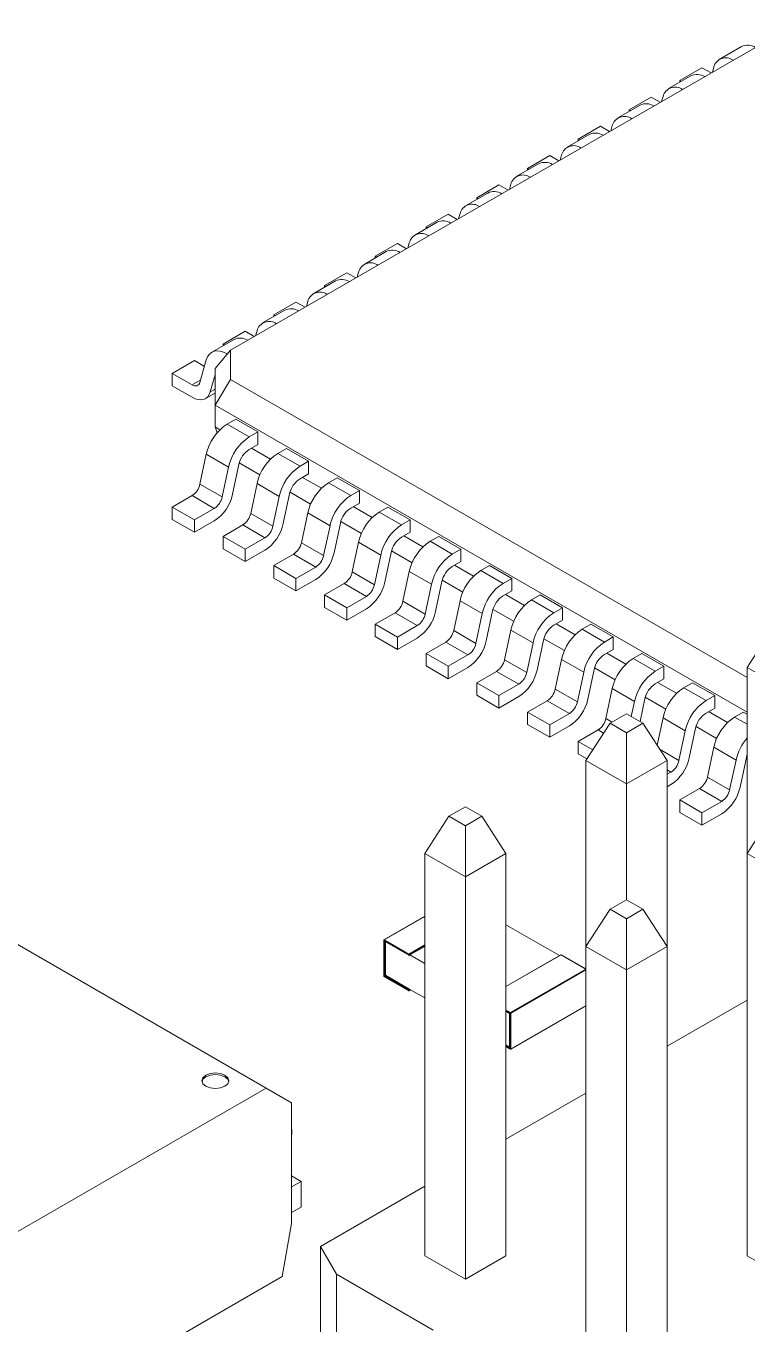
# Model space of a CAD drawing. Header units: millimetres. Extents: x -37 to 256, y 6 to 200.
# Drawn here: x 53 to 57.02, y 167.57 to 174.81 of the extents above; entities that cross this region are included whole.
import ezdxf

# ---------------------------------------------------------------- set-up
doc = ezdxf.new("R2010")
doc.units = ezdxf.units.MM

msp = doc.modelspace()

# ---------------------------------------------------------------- linework, layer by layer
at = {"color": 7, "linetype": 'Continuous', "lineweight": 15}
for p, q in [((57.2742, 174.8104), (54.143, 173.0027)), ((56.9902, 174.6955), (56.8665, 174.6241)), ((56.7699, 174.5776), (56.6461, 174.5062)), ((56.8205, 174.5484), (56.7699, 174.5776)), ((56.8357, 174.5811), (56.8277, 174.5526)), ((56.7074, 174.5322), (56.5837, 174.4608)), ((56.6461, 174.5062), (56.6461, 174.4969)), ((56.6542, 174.5015), (56.6461, 174.5062)), ((56.487, 174.4143), (56.3633, 174.3429)), ((56.5376, 174.3851), (56.487, 174.4143)), ((56.5529, 174.4179), (56.5448, 174.3893)), ((56.4246, 174.369), (56.3008, 174.2975)), ((56.3633, 174.3429), (56.3633, 174.3336)), ((56.3713, 174.3382), (56.3633, 174.3429)), ((56.1417, 174.2057), (56.018, 174.1342)), ((56.2042, 174.251), (56.0805, 174.1796)), ((56.2548, 174.2218), (56.2042, 174.251)), ((56.2701, 174.2546), (56.262, 174.226)), ((56.0805, 174.1796), (56.0805, 174.1703)), ((56.0885, 174.175), (56.0805, 174.1796)), ((55.8589, 174.0424), (55.7351, 173.971)), ((55.9214, 174.0878), (55.7976, 174.0163)), ((55.9719, 174.0586), (55.9214, 174.0878)), ((55.9872, 174.0913), (55.9792, 174.0627)), ((55.7976, 174.0163), (55.7976, 174.007)), ((55.8057, 174.0117), (55.7976, 174.0163)), ((55.6385, 173.9245), (55.5148, 173.853)), ((55.6891, 173.8953), (55.6385, 173.9245)), ((55.7044, 173.928), (55.6963, 173.8995)), ((55.576, 173.8791), (55.4523, 173.8077)), ((55.5148, 173.853), (55.5148, 173.8437)), ((55.5228, 173.8484), (55.5148, 173.853)), ((55.3557, 173.7612), (55.2319, 173.6898)), ((55.4062, 173.732), (55.3557, 173.7612)), ((55.4215, 173.7647), (55.4135, 173.7362)), ((55.2932, 173.7158), (55.1694, 173.6444)), ((55.2319, 173.6898), (55.2319, 173.6805)), ((55.24, 173.6851), (55.2319, 173.6898)), ((55.0103, 173.5526), (54.8866, 173.4811)), ((55.0728, 173.5979), (54.9491, 173.5265)), ((55.1234, 173.5687), (55.0728, 173.5979)), ((55.1387, 173.6014), (55.1306, 173.5729)), ((54.9491, 173.5265), (54.9491, 173.5172)), ((54.9571, 173.5218), (54.9491, 173.5265)), ((54.7275, 173.3893), (54.6038, 173.3178)), ((54.79, 173.4346), (54.6662, 173.3632)), ((54.8406, 173.4054), (54.79, 173.4346)), ((54.8559, 173.4382), (54.8478, 173.4096)), ((54.6662, 173.3632), (54.6662, 173.3539)), ((54.6743, 173.3585), (54.6662, 173.3632)), ((54.5071, 173.2713), (54.3834, 173.1999)), ((54.5577, 173.2422), (54.5071, 173.2713)), ((54.573, 173.2749), (54.5649, 173.2463)), ((54.4447, 173.226), (54.3209, 173.1546)), ((54.3834, 173.1999), (54.3834, 173.1906)), ((54.3914, 173.1953), (54.3834, 173.1999)), ((54.2243, 173.1081), (54.1006, 173.0366)), ((54.2749, 173.0789), (54.2243, 173.1081)), ((54.2902, 173.1116), (54.2821, 173.083)), ((54.1618, 173.0627), (54.0381, 172.9913)), ((54.1006, 173.0366), (54.1006, 173.0273)), ((54.1086, 173.032), (54.1006, 173.0366)), ((54.143, 173.0027), (54.0564, 172.901)), ((54.1251, 172.9817), (54.1231, 172.9829)), ((54.143, 173.0027), (54.143, 172.84)), ((53.9415, 172.9448), (53.8177, 172.8733)), ((53.9972, 172.9126), (53.9415, 172.9448)), ((54.0073, 172.9483), (53.972, 172.823)), ((54.0564, 172.6968), (54.0564, 172.901)), ((53.8177, 172.8733), (53.8177, 172.8039)), ((53.9277, 172.8098), (53.8177, 172.8733)), ((54.0564, 172.8649), (54.0298, 172.7709)), ((54.143, 172.84), (54.0564, 172.6968)), ((54.143, 172.84), (57.0209, 171.1786)), ((53.9277, 172.7404), (53.8177, 172.8039)), ((54.0027, 172.733), (54.0564, 172.764)), ((57.0209, 170.9855), (54.0564, 172.6968)), ((54.0564, 172.6968), (54.0564, 172.5748)), ((54.1713, 172.6183), (54.1231, 172.5904)), ((54.295, 172.5468), (54.1713, 172.6183)), ((54.0564, 172.5748), (54.083, 172.5594)), ((54.0564, 172.5748), (54.0671, 172.5422)), ((54.2468, 172.519), (54.1231, 172.5904)), ((54.295, 172.5468), (54.2468, 172.519)), ((54.295, 172.4774), (54.295, 172.5468)), ((54.295, 172.4774), (54.2468, 172.4496)), ((54.26, 172.4572), (54.3659, 172.3961)), ((54.4541, 172.455), (54.4059, 172.4272)), ((54.5778, 172.3835), (54.4541, 172.455)), ((54.0073, 172.4223), (53.972, 172.2562)), ((54.1311, 172.3508), (54.0073, 172.4223)), ((54.5297, 172.3557), (54.4059, 172.4272)), ((54.5778, 172.3835), (54.5297, 172.3557)), ((54.5778, 172.3141), (54.5778, 172.3835)), ((54.1311, 172.3508), (54.0957, 172.1847)), ((54.1889, 172.3655), (54.1536, 172.1994)), ((54.306, 172.3078), (54.1911, 172.3741)), ((54.5778, 172.3141), (54.5297, 172.2863)), ((54.0957, 172.1847), (53.972, 172.2562)), ((54.2902, 172.259), (54.2548, 172.0929)), ((54.4139, 172.1876), (54.2902, 172.259)), ((54.5429, 172.2939), (54.6487, 172.2328)), ((54.7369, 172.2917), (54.6888, 172.2639)), ((54.8125, 172.1924), (54.6888, 172.2639)), ((54.8607, 172.2203), (54.7369, 172.2917)), ((53.9277, 172.1919), (53.8177, 172.1284)), ((54.0515, 172.1204), (53.9277, 172.1919)), ((54.4139, 172.1876), (54.3786, 172.0215)), ((54.4718, 172.2022), (54.4364, 172.0361)), ((54.5888, 172.1445), (54.4739, 172.2108)), ((54.8607, 172.2203), (54.8125, 172.1924)), ((54.8607, 172.1509), (54.8607, 172.2203)), ((53.9415, 172.0569), (53.8177, 172.1284)), ((53.8177, 172.1284), (53.8177, 172.059)), ((54.0515, 172.1204), (53.9415, 172.0569)), ((54.3786, 172.0215), (54.2548, 172.0929)), ((54.573, 172.0957), (54.5377, 171.9296)), ((54.6968, 172.0243), (54.573, 172.0957)), ((54.8607, 172.1509), (54.8125, 172.123)), ((54.8257, 172.1307), (54.9316, 172.0696)), ((55.0198, 172.1284), (54.9716, 172.1006)), ((55.0953, 172.0292), (54.9716, 172.1006)), ((55.1435, 172.057), (55.0198, 172.1284)), ((53.9415, 171.9875), (53.8177, 172.059)), ((53.9415, 172.0569), (53.9415, 171.9875)), ((54.0515, 172.051), (53.9415, 171.9875)), ((54.2106, 172.0286), (54.1006, 171.9651)), ((54.3343, 171.9572), (54.2106, 172.0286)), ((54.6968, 172.0243), (54.6614, 171.8582)), ((54.7546, 172.039), (54.7193, 171.8729)), ((54.8717, 171.9812), (54.7568, 172.0475)), ((55.1435, 172.057), (55.0953, 172.0292)), ((55.1435, 171.9876), (55.1435, 172.057)), ((54.2243, 171.8937), (54.1006, 171.9651)), ((54.1006, 171.9651), (54.1006, 171.8957)), ((54.3343, 171.9572), (54.2243, 171.8937)), ((55.1435, 171.9876), (55.0953, 171.9598)), ((55.1086, 171.9674), (55.2144, 171.9063)), ((55.3026, 171.9651), (55.2544, 171.9373)), ((55.4264, 171.8937), (55.3026, 171.9651)), ((54.2243, 171.8243), (54.1006, 171.8957)), ((54.2243, 171.8937), (54.2243, 171.8243)), ((54.3343, 171.8878), (54.2243, 171.8243)), ((54.6614, 171.8582), (54.5377, 171.9296)), ((54.8559, 171.9324), (54.8205, 171.7663)), ((54.9796, 171.861), (54.8559, 171.9324)), ((55.0375, 171.8757), (55.0021, 171.7096)), ((55.1545, 171.8179), (55.0396, 171.8842)), ((55.3782, 171.8659), (55.2544, 171.9373)), ((55.4264, 171.8937), (55.3782, 171.8659)), ((55.4264, 171.8243), (55.4264, 171.8937)), ((54.4934, 171.8653), (54.3834, 171.8018)), ((54.5071, 171.7304), (54.3834, 171.8018)), ((54.3834, 171.8018), (54.3834, 171.7324)), ((54.6171, 171.7939), (54.4934, 171.8653)), ((54.9796, 171.861), (54.9442, 171.6949)), ((55.4264, 171.8243), (55.3782, 171.7965)), ((55.3914, 171.8041), (55.4972, 171.743)), ((55.5855, 171.8019), (55.5373, 171.774)), ((55.7092, 171.7304), (55.5855, 171.8019)), ((54.5071, 171.661), (54.3834, 171.7324)), ((54.6171, 171.7939), (54.5071, 171.7304)), ((54.5071, 171.7304), (54.5071, 171.661)), ((54.9442, 171.6949), (54.8205, 171.7663)), ((55.1387, 171.7691), (55.1033, 171.6031)), ((55.2624, 171.6977), (55.1387, 171.7691)), ((55.661, 171.7026), (55.5373, 171.774)), ((55.7092, 171.7304), (55.661, 171.7026)), ((55.7092, 171.661), (55.7092, 171.7304)), ((54.6171, 171.7245), (54.5071, 171.661)), ((54.7762, 171.702), (54.6662, 171.6385)), ((54.9, 171.6306), (54.7762, 171.702)), ((55.2624, 171.6977), (55.2271, 171.5316)), ((55.3203, 171.7124), (55.285, 171.5463)), ((55.4373, 171.6547), (55.3225, 171.721)), ((55.7092, 171.661), (55.661, 171.6332)), ((54.79, 171.5671), (54.6662, 171.6385)), ((54.6662, 171.6385), (54.6662, 171.5691)), ((54.9, 171.6306), (54.79, 171.5671)), ((55.2271, 171.5316), (55.1033, 171.6031)), ((55.4215, 171.6059), (55.3862, 171.4398)), ((55.5453, 171.5344), (55.4215, 171.6059)), ((55.6742, 171.6408), (55.7801, 171.5797)), ((55.8683, 171.6386), (55.8201, 171.6108)), ((55.9439, 171.5393), (55.8201, 171.6108)), ((55.9921, 171.5671), (55.8683, 171.6386)), ((54.79, 171.4977), (54.6662, 171.5691)), ((54.79, 171.5671), (54.79, 171.4977)), ((54.9, 171.5612), (54.79, 171.4977)), ((55.0591, 171.5388), (54.9491, 171.4752)), ((55.1828, 171.4673), (55.0591, 171.5388)), ((55.5453, 171.5344), (55.5099, 171.3683)), ((55.6032, 171.5491), (55.5678, 171.383)), ((55.7202, 171.4914), (55.6053, 171.5577)), ((55.9921, 171.5671), (55.9439, 171.5393)), ((55.9921, 171.4977), (55.9921, 171.5671)), ((55.0728, 171.4038), (54.9491, 171.4752)), ((54.9491, 171.4752), (54.9491, 171.4058)), ((55.1828, 171.4673), (55.0728, 171.4038)), ((55.5099, 171.3683), (55.3862, 171.4398)), ((55.7044, 171.4426), (55.669, 171.2765)), ((55.8281, 171.3711), (55.7044, 171.4426)), ((55.9921, 171.4977), (55.9439, 171.4699)), ((55.9571, 171.4775), (56.0629, 171.4164)), ((56.1512, 171.4753), (56.103, 171.4475)), ((56.2267, 171.376), (56.103, 171.4475)), ((56.2749, 171.4039), (56.1512, 171.4753)), ((57.1556, 171.4411), (57.0209, 171.2337)), ((55.0728, 171.3344), (54.9491, 171.4058)), ((55.0728, 171.4038), (55.0728, 171.3344)), ((55.1828, 171.3979), (55.0728, 171.3344)), ((55.3419, 171.3755), (55.2319, 171.312)), ((55.4657, 171.304), (55.3419, 171.3755)), ((55.8281, 171.3711), (55.7928, 171.2051)), ((55.886, 171.3858), (55.8506, 171.2197)), ((56.003, 171.3281), (55.8882, 171.3944)), ((56.2749, 171.4039), (56.2267, 171.376)), ((56.2749, 171.3345), (56.2749, 171.4039)), ((55.3557, 171.2405), (55.2319, 171.312)), ((55.2319, 171.312), (55.2319, 171.2426)), ((55.4657, 171.304), (55.3557, 171.2405)), ((56.2749, 171.3345), (56.2267, 171.3066)), ((56.2399, 171.3143), (56.3458, 171.2532)), ((56.434, 171.312), (56.3858, 171.2842)), ((56.5577, 171.2406), (56.434, 171.312)), ((55.3557, 171.1711), (55.2319, 171.2426)), ((55.3557, 171.2405), (55.3557, 171.1711)), ((55.4657, 171.2346), (55.3557, 171.1711)), ((55.7928, 171.2051), (55.669, 171.2765)), ((55.9872, 171.2793), (55.9519, 171.1132)), ((56.111, 171.2079), (55.9872, 171.2793)), ((56.1688, 171.2225), (56.1335, 171.0565)), ((56.2859, 171.1648), (56.171, 171.2311)), ((56.5096, 171.2128), (56.3858, 171.2842)), ((56.5577, 171.2406), (56.5096, 171.2128)), ((56.5577, 171.1712), (56.5577, 171.2406)), ((57.2472, 171.1031), (57.0209, 171.2337)), ((57.0209, 170.1969), (57.0209, 171.2337)), ((55.6248, 171.2122), (55.5148, 171.1487)), ((55.6385, 171.0772), (55.5148, 171.1487)), ((55.5148, 171.1487), (55.5148, 171.0793)), ((55.7485, 171.1408), (55.6248, 171.2122)), ((56.111, 171.2079), (56.0756, 171.0418)), ((56.5577, 171.1712), (56.5096, 171.1434)), ((56.5228, 171.151), (56.6286, 171.0899)), ((56.7168, 171.1487), (56.6687, 171.1209)), ((56.8406, 171.0773), (56.7168, 171.1487)), ((55.6385, 171.0078), (55.5148, 171.0793)), ((55.7485, 171.1408), (55.6385, 171.0772)), ((55.6385, 171.0772), (55.6385, 171.0078)), ((56.0756, 171.0418), (55.9519, 171.1132)), ((56.2701, 171.116), (56.2347, 170.9499)), ((56.3938, 171.0446), (56.2701, 171.116)), ((56.7924, 171.0495), (56.6687, 171.1209)), ((56.8406, 171.0773), (56.7924, 171.0495)), ((56.8406, 171.0079), (56.8406, 171.0773)), ((55.7485, 171.0713), (55.6385, 171.0078)), ((55.9076, 171.0489), (55.7976, 170.9854)), ((56.0314, 170.9775), (55.9076, 171.0489)), ((56.3938, 171.0446), (56.3758, 170.9601)), ((56.4517, 171.0593), (56.4246, 170.932)), ((56.5687, 171.0015), (56.4538, 171.0678)), ((56.8406, 171.0079), (56.7924, 170.9801)), ((55.9214, 170.914), (55.7976, 170.9854)), ((55.7976, 170.9854), (55.7976, 170.916)), ((56.0314, 170.9775), (55.9214, 170.914)), ((56.3492, 170.9756), (56.2576, 170.9227)), ((56.4407, 170.9227), (56.3492, 170.9756)), ((56.5529, 170.9527), (56.5204, 170.8)), ((56.6767, 170.8813), (56.5529, 170.9527)), ((56.8056, 170.9877), (56.9115, 170.9266)), ((56.9997, 170.9855), (56.9515, 170.9576)), ((57.0209, 170.9732), (56.9997, 170.9855)), ((55.9214, 170.8446), (55.7976, 170.916)), ((55.9214, 170.914), (55.9214, 170.8446)), ((56.0314, 170.9081), (55.9214, 170.8446)), ((56.1905, 170.8856), (56.0805, 170.8221)), ((56.2576, 170.9227), (56.1229, 170.7153)), ((56.2576, 170.9227), (56.3492, 170.8698)), ((56.3492, 170.8698), (56.4407, 170.9227)), ((56.3492, 170.5847), (56.3492, 170.8698)), ((56.5754, 170.7153), (56.4407, 170.9227)), ((56.6767, 170.8813), (56.6413, 170.7152)), ((56.7345, 170.896), (56.6992, 170.7299)), ((56.8516, 170.8382), (56.7367, 170.9046)), ((56.1618, 170.7752), (56.0805, 170.8221)), ((56.0805, 170.8221), (56.0805, 170.7527)), ((56.8357, 170.7895), (56.8004, 170.6234)), ((56.9595, 170.718), (56.8357, 170.7895)), ((56.129, 170.7247), (56.0805, 170.7527)), ((56.3492, 170.5847), (56.1229, 170.7153)), ((56.1229, 169.6784), (56.1229, 170.7153)), ((56.5754, 170.7153), (56.3492, 170.5847)), ((56.5754, 169.6784), (56.5754, 170.7153)), ((56.9595, 170.718), (56.9241, 170.5519)), ((57.0174, 170.7327), (56.982, 170.5666)), ((57.0209, 170.7405), (57.0195, 170.7413)), ((56.597, 170.6509), (56.5754, 170.6384)), ((56.3492, 169.9387), (56.3492, 170.5847)), ((56.597, 170.5815), (56.5754, 170.569)), ((56.9241, 170.5519), (56.8004, 170.6234)), ((56.7561, 170.5591), (56.6461, 170.4956)), ((56.7699, 170.4241), (56.6461, 170.4956)), ((56.6461, 170.4956), (56.6461, 170.4262)), ((56.8799, 170.4876), (56.7561, 170.5591)), ((55.4511, 170.4571), (55.3596, 170.4043)), ((55.5427, 170.4043), (55.4511, 170.4571)), ((56.7699, 170.3547), (56.6461, 170.4262)), ((56.8799, 170.4876), (56.7699, 170.4241)), ((56.7699, 170.4241), (56.7699, 170.3547)), ((55.3596, 170.4043), (55.2249, 170.1969)), ((55.3596, 170.4043), (55.4511, 170.3514)), ((55.4511, 170.3514), (55.5427, 170.4043)), ((55.4511, 170.0662), (55.4511, 170.3514)), ((55.6774, 170.1969), (55.5427, 170.4043)), ((56.8799, 170.4182), (56.7699, 170.3547)), ((57.1556, 170.4043), (57.0209, 170.1969)), ((55.4511, 170.0662), (55.2249, 170.1969)), ((55.2249, 167.9546), (55.2249, 170.1969)), ((55.6774, 170.1969), (55.4511, 170.0662)), ((55.6774, 167.9546), (55.6774, 170.1969)), ((57.2472, 170.0662), (57.0209, 170.1969)), ((57.0209, 167.9546), (57.0209, 170.1969)), ((55.4511, 167.824), (55.4511, 170.0662)), ((56.3492, 169.9387), (56.2576, 169.8858)), ((56.4407, 169.8858), (56.3492, 169.9387)), ((54.341, 168.8895), (52.6086, 169.8896)), ((55.2249, 169.8474), (54.9973, 169.716)), ((56.2576, 169.8858), (56.1229, 169.6784)), ((56.2576, 169.8858), (56.3492, 169.833)), ((56.3492, 169.833), (56.4407, 169.8858)), ((56.5754, 169.6784), (56.4407, 169.8858)), ((55.6774, 169.7996), (55.9754, 169.6275)), ((56.3492, 169.5478), (56.3492, 169.833)), ((54.9961, 169.7139), (54.9961, 169.5138)), ((55.1347, 169.6332), (54.9968, 169.7128)), ((54.9968, 169.7128), (54.9968, 169.5128)), ((54.9986, 169.7159), (55.1365, 169.6363)), ((54.9986, 169.7098), (55.1347, 169.6312)), ((54.9986, 169.7098), (55.0003, 169.7079)), ((54.9986, 169.5138), (54.9986, 169.7098)), ((55.0003, 169.7079), (55.1365, 169.6293)), ((55.0056, 169.7049), (55.0056, 169.5179)), ((55.1347, 169.6312), (55.1347, 169.6332)), ((55.1347, 169.6312), (55.1382, 169.6292)), ((55.1382, 169.6332), (55.1382, 169.6292)), ((55.1382, 169.6292), (55.1418, 169.6312)), ((55.1418, 169.6312), (55.2249, 169.6792)), ((55.2249, 169.5832), (55.1418, 169.6312)), ((55.9837, 169.6324), (55.6774, 169.4555)), ((56.1229, 169.5526), (55.985, 169.6322)), ((56.1229, 169.5535), (55.9862, 169.6324)), ((56.3492, 169.5478), (56.1229, 169.6784)), ((56.1229, 167.4362), (56.1229, 169.6784)), ((56.5754, 169.6784), (56.3492, 169.5478)), ((56.5754, 167.4362), (56.5754, 169.6784)), ((54.9968, 169.5128), (55.1347, 169.4332)), ((54.9973, 169.5117), (55.1352, 169.4321)), ((55.0021, 169.5159), (54.9986, 169.5138)), ((55.1347, 169.4352), (54.9986, 169.5138)), ((55.0056, 169.5179), (55.0021, 169.5159)), ((55.0021, 169.5159), (55.1382, 169.4373)), ((55.0056, 169.5179), (55.1418, 169.4393)), ((55.7021, 169.3097), (56.1229, 169.5526)), ((56.3492, 167.3056), (56.3492, 169.5478)), ((55.1382, 169.4373), (55.1347, 169.4352)), ((55.1347, 169.4332), (55.1347, 169.4352)), ((55.1377, 169.4321), (55.146, 169.4369)), ((55.1418, 169.4393), (55.1382, 169.4373)), ((55.1382, 169.4373), (55.1382, 169.4332)), ((55.1418, 169.4393), (55.2249, 169.3914)), ((55.7034, 169.1055), (56.1229, 169.3476)), ((57.0209, 169.3793), (56.5754, 169.1221)), ((55.6774, 169.3171), (55.6979, 169.3052)), ((55.6979, 169.3052), (55.6986, 169.3057)), ((55.6979, 169.3052), (55.6979, 169.1122)), ((55.6986, 169.3057), (55.6986, 169.1097)), ((55.7004, 169.1066), (55.7004, 169.3067)), ((55.7039, 169.3067), (55.7039, 169.1066)), ((55.6774, 169.1301), (55.6979, 169.1183)), ((55.6774, 169.1191), (55.7009, 169.1055)), ((55.6979, 169.1122), (55.6986, 169.1097)), ((52.1489, 167.624), (54.341, 168.8895)), ((54.4824, 168.8078), (54.341, 168.8895)), ((56.1229, 168.8609), (55.6774, 168.6037)), ((54.4824, 168.8078), (54.4824, 168.134)), ((54.4824, 168.3994), (54.5354, 168.3688)), ((54.4824, 168.3382), (54.5354, 168.3688)), ((54.5354, 168.2259), (54.5354, 168.3688)), ((55.2249, 168.3424), (54.6429, 168.0065)), ((54.4824, 168.1953), (54.5354, 168.2259)), ((54.4294, 167.8381), (54.4824, 168.134)), ((54.7327, 167.851), (54.6429, 168.0065)), ((54.6429, 166.9695), (54.6429, 168.0065)), ((55.4511, 167.824), (55.2249, 167.9546)), ((55.6774, 167.9546), (55.4511, 167.824)), ((57.2472, 167.824), (57.0209, 167.9546)), ((53.0532, 167.0437), (54.4294, 167.8381)), ((54.7327, 167.851), (55.2715, 167.5399)), ((54.7327, 166.9695), (54.7327, 167.851))]:
    msp.add_line(p, q, dxfattribs=at)
at = {"color": 8, "linetype": 'Continuous', "lineweight": 15}
for p, q in [((54.1289, 172.9862), (54.1231, 172.9829)), ((53.9761, 172.8378), (53.9277, 172.8098)), ((54.0564, 172.7862), (54.0298, 172.7709)), ((56.2697, 170.9297), (56.2347, 170.9499)), ((57.0209, 170.9176), (56.9515, 170.9576)), ((56.2218, 170.8675), (56.1905, 170.8856)), ((56.6413, 170.7152), (56.536, 170.776)), ((56.597, 170.6509), (56.5754, 170.6634)), ((55.2249, 169.8465), (54.9986, 169.7159)), ((55.0021, 169.7069), (55.0021, 169.5159)), ((55.1365, 169.6363), (55.2249, 169.6873)), ((55.2249, 169.6833), (55.1382, 169.6332)), ((55.985, 169.6322), (55.6774, 169.4547)), ((56.1229, 169.5485), (55.7039, 169.3067)), ((55.1382, 169.4332), (55.1453, 169.4373)), ((55.7039, 169.1066), (56.1229, 169.3485)), ((55.6774, 169.324), (55.7021, 169.3097)), ((55.7004, 169.3067), (55.6774, 169.32)), ((55.6774, 169.3179), (55.6986, 169.3057)), ((55.6774, 169.126), (55.6979, 169.1142)), ((55.6986, 169.1097), (55.6774, 169.1219)), ((55.6774, 169.1199), (55.7004, 169.1066))]:
    msp.add_line(p, q, dxfattribs=at)
at = {"color": 7, "linetype": 'Continuous', "lineweight": 15, "flags": 128}
for points in [[(54.1231, 172.9829), (54.1037, 172.9922), (54.0848, 172.9977), (54.0669, 172.9992), (54.0504, 172.9966), (54.0359, 172.99), (54.0237, 172.9795), (54.0141, 172.9655), (54.0073, 172.9483)], [(53.972, 172.823), (53.9694, 172.8165), (53.9657, 172.8111), (53.961, 172.8071), (53.9555, 172.8046), (53.9492, 172.8036), (53.9424, 172.8042), (53.9351, 172.8063), (53.9277, 172.8098)], [(54.0298, 172.7709), (54.0239, 172.7557), (54.0154, 172.7434), (54.0046, 172.7342), (53.9918, 172.7283), (53.9773, 172.726), (53.9615, 172.7273), (53.9448, 172.7322), (53.9277, 172.7404)], [(57.0209, 170.7457), (57.0207, 170.7452), (57.0174, 170.7327)], [(54.1112, 168.9609), (54.0868, 168.9703), (54.0581, 168.9736), (54.0294, 168.9703), (54.0051, 168.9609), (53.9888, 168.9468), (53.9831, 168.9303), (53.9888, 168.9137), (54.0051, 168.8997), (54.0294, 168.8903), (54.0581, 168.887), (54.0868, 168.8903), (54.1112, 168.8997), (54.1274, 168.9137), (54.1331, 168.9303), (54.1274, 168.9468), (54.1112, 168.9609)], [(54.1112, 168.9527), (54.0868, 168.9621), (54.0581, 168.9654), (54.0294, 168.9621), (54.0051, 168.9527), (53.9888, 168.9387), (53.9835, 168.9262)], [(54.1328, 168.9262), (54.1274, 168.9387), (54.1112, 168.9527)], [(54.4824, 168.6773), (54.4845, 168.6418), (54.4824, 168.6115)]]:
    msp.add_lwpolyline(points, dxfattribs=at)
at = {"color": 8, "linetype": 'Continuous', "lineweight": 15, "flags": 128}
for points in [[(54.9968, 169.7128), (54.9965, 169.7131), (54.9963, 169.7133), (54.9961, 169.7136), (54.9961, 169.7139), (54.9961, 169.7139)], [(54.9986, 169.7159), (54.9982, 169.7161), (54.9979, 169.7161), (54.9976, 169.7161), (54.9973, 169.716), (54.9973, 169.716)], [(55.985, 169.6322), (55.9846, 169.6324), (55.9843, 169.6325), (55.984, 169.6325), (55.9837, 169.6324), (55.9837, 169.6324)], [(55.985, 169.6322), (55.9853, 169.6324), (55.9857, 169.6325), (55.986, 169.6325), (55.9862, 169.6324), (55.9862, 169.6324)], [(54.9961, 169.5138), (54.9961, 169.5135), (54.9963, 169.5133), (54.9965, 169.513), (54.9968, 169.5128), (54.9968, 169.5128)], [(54.9973, 169.5117), (54.9971, 169.5118), (54.9969, 169.5121), (54.9968, 169.5124), (54.9968, 169.5128), (54.9968, 169.5128)], [(55.1352, 169.4321), (55.135, 169.4322), (55.1348, 169.4325), (55.1347, 169.4328), (55.1347, 169.4332), (55.1347, 169.4332)], [(55.1377, 169.4321), (55.1379, 169.4322), (55.1381, 169.4325), (55.1382, 169.4328), (55.1382, 169.4332), (55.1382, 169.4332)], [(55.7034, 169.1055), (55.7036, 169.1057), (55.7038, 169.1059), (55.7039, 169.1063), (55.7039, 169.1066), (55.7039, 169.1066)]]:
    msp.add_lwpolyline(points, dxfattribs=at)
at = {"color": 7, "linetype": 'Continuous', "lineweight": 15}
for centre, radius, start, end in [((57.025, 174.6218), 0.0815, 58.32619, 115.23535), ((56.9032, 174.563), 0.0699, 54.28227, 164.95908), ((56.7421, 174.4586), 0.0815, 58.32619, 115.23535), ((56.6204, 174.3997), 0.0699, 54.28227, 164.95908), ((56.4593, 174.2953), 0.0815, 58.32619, 115.23535), ((56.3375, 174.2364), 0.0699, 54.28227, 164.95908), ((56.1764, 174.132), 0.0815, 58.32619, 115.23535), ((56.0547, 174.0732), 0.0699, 54.28227, 164.95908), ((55.8936, 173.9687), 0.0815, 58.32619, 115.23535), ((55.7718, 173.9099), 0.0699, 54.28227, 164.95908), ((55.6108, 173.8054), 0.0815, 58.32619, 115.23535), ((55.489, 173.7466), 0.0699, 54.28227, 164.95908), ((55.3279, 173.6422), 0.0815, 58.32619, 115.23535), ((55.2062, 173.5833), 0.0699, 54.28227, 164.95908), ((55.0451, 173.4789), 0.0815, 58.32619, 115.23535), ((54.9233, 173.42), 0.0699, 54.28227, 164.95908), ((54.7622, 173.3156), 0.0815, 58.32619, 115.23535), ((54.6405, 173.2568), 0.0699, 54.28227, 164.95908), ((54.4794, 173.1523), 0.0815, 58.32619, 115.23535), ((54.3576, 173.0935), 0.0699, 54.28227, 164.95908), ((54.1965, 172.989), 0.0815, 58.32619, 115.23535), ((54.2679, 172.3668), 0.2664, 122.93216, 167.99105), ((54.3916, 172.2954), 0.2664, 122.93216, 167.99105), ((54.3192, 172.3378), 0.1332, 122.93216, 167.99105), ((54.5507, 172.2036), 0.2664, 122.93216, 167.99105), ((54.6745, 172.1321), 0.2664, 122.93216, 167.99105), ((53.8723, 172.2774), 0.1019, 302.93216, 347.99105), ((54.6021, 172.1745), 0.1332, 122.93216, 167.99105), ((54.8336, 172.0403), 0.2664, 122.93216, 167.99105), ((53.9237, 172.2483), 0.2351, 302.93216, 347.99105), ((53.9961, 172.2059), 0.1019, 302.93216, 347.99105), ((54.9573, 171.9688), 0.2664, 122.93216, 167.99105), ((54.1552, 172.1141), 0.1019, 302.93216, 347.99105), ((54.8849, 172.0112), 0.1332, 122.93216, 167.99105), ((55.1164, 171.877), 0.2664, 122.93216, 167.99105), ((54.2065, 172.0851), 0.2351, 302.93216, 347.99105), ((54.2789, 172.0427), 0.1019, 302.93216, 347.99105), ((55.2402, 171.8056), 0.2664, 122.93216, 167.99105), ((55.1678, 171.848), 0.1332, 122.93216, 167.99105), ((54.438, 171.9508), 0.1019, 302.93216, 347.99105), ((54.4893, 171.9218), 0.2351, 302.93216, 347.99105), ((55.3993, 171.7137), 0.2664, 122.93216, 167.99105), ((54.5618, 171.8794), 0.1019, 302.93216, 347.99105), ((55.523, 171.6423), 0.2664, 122.93216, 167.99105), ((54.7209, 171.7875), 0.1019, 302.93216, 347.99105), ((55.4506, 171.6847), 0.1332, 122.93216, 167.99105), ((55.6821, 171.5504), 0.2664, 122.93216, 167.99105), ((54.7722, 171.7585), 0.2351, 302.93216, 347.99105), ((54.8446, 171.7161), 0.1019, 302.93216, 347.99105), ((55.8059, 171.479), 0.2664, 122.93216, 167.99105), ((55.0037, 171.6242), 0.1019, 302.93216, 347.99105), ((55.7334, 171.5214), 0.1332, 122.93216, 167.99105), ((55.965, 171.3872), 0.2664, 122.93216, 167.99105), ((55.055, 171.5952), 0.2351, 302.93216, 347.99105), ((55.1274, 171.5528), 0.1019, 302.93216, 347.99105), ((56.0887, 171.3157), 0.2664, 122.93216, 167.99105), ((55.2865, 171.461), 0.1019, 302.93216, 347.99105), ((56.0163, 171.3581), 0.1332, 122.93216, 167.99105), ((56.2478, 171.2239), 0.2664, 122.93216, 167.99105), ((55.3379, 171.4319), 0.2351, 302.93216, 347.99105), ((55.4103, 171.3895), 0.1019, 302.93216, 347.99105), ((56.3715, 171.1524), 0.2664, 122.93216, 167.99105), ((56.2991, 171.1948), 0.1332, 122.93216, 167.99105), ((55.5694, 171.2977), 0.1019, 302.93216, 347.99105), ((55.6207, 171.2686), 0.2351, 302.93216, 347.99105), ((56.5306, 171.0606), 0.2664, 122.93216, 167.99105), ((55.6931, 171.2262), 0.1019, 302.93216, 347.99105), ((56.6544, 170.9892), 0.2664, 122.93216, 167.99105), ((55.8522, 171.1344), 0.1019, 302.93216, 347.99105), ((56.582, 171.0315), 0.1332, 122.93216, 167.99105), ((56.8135, 170.8973), 0.2664, 122.93216, 167.99105), ((55.9036, 171.1054), 0.2351, 302.93216, 347.99105), ((55.976, 171.063), 0.1019, 302.93216, 347.99105), ((56.9372, 170.8259), 0.2664, 122.93216, 167.99105), ((56.1351, 170.9711), 0.1019, 302.93216, 347.99105), ((56.8648, 170.8683), 0.1332, 122.93216, 167.99105), ((57.0963, 170.734), 0.2664, 122.93216, 167.99105), ((57.2338, 170.6561), 0.2812, 139.2092, 167.28241), ((56.4692, 170.7788), 0.2351, 302.93216, 347.99105), ((56.5417, 170.7364), 0.1019, 302.93216, 347.99105), ((56.7008, 170.6446), 0.1019, 302.93216, 347.99105), ((56.7521, 170.6155), 0.2351, 302.93216, 347.99105), ((56.8245, 170.5731), 0.1019, 302.93216, 347.99105), ((54.9986, 169.7139), 0.0025, 119.99731, 180), ((55.0006, 169.7127), 0.00384, 122.60548, 177.39452), ((55.1385, 169.6331), 0.00384, 122.60548, 177.39452), ((55.1365, 169.6367), 0.00384, 242.60967, 297.39033), ((55.1344, 169.6331), 0.00384, 2.60548, 57.39452), ((55.985, 169.6302), 0.0025, 60.00269, 119.99731), ((54.9986, 169.5138), 0.0025, 180, 240.00269), ((55.1365, 169.4366), 0.00384, 242.60967, 297.39033), ((55.1365, 169.4342), 0.0025, 240.00269, 299.99731), ((55.7042, 169.3065), 0.00384, 122.60548, 177.39452), ((55.7021, 169.3101), 0.00384, 242.60967, 297.39033), ((55.7001, 169.3065), 0.00384, 2.60548, 57.39452), ((55.7021, 169.11), 0.00384, 242.60967, 297.39033), ((55.7021, 169.1077), 0.0025, 240.00269, 299.99731)]:
    msp.add_arc(centre, radius, start, end, dxfattribs=at)
at = {"color": 8, "linetype": 'Continuous', "lineweight": 15}
msp.add_arc((55.7016, 169.1065), 0.0012, 172.74417, 235.94365, dxfattribs=at)

doc.saveas('drawing.dxf')
